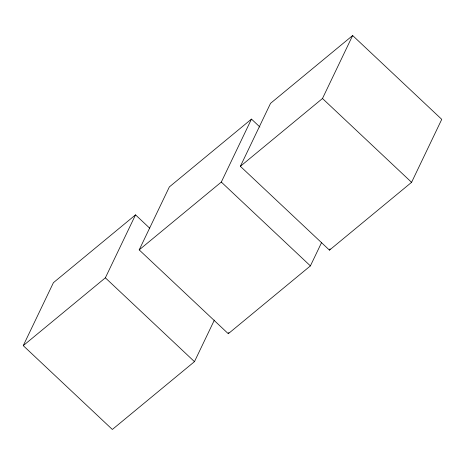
<?xml version="1.0" encoding="UTF-8"?>
<svg xmlns="http://www.w3.org/2000/svg" width="465" height="465" viewBox="0 0 465 465"><rect width="100%" height="100%" fill="white"/><g stroke="black" fill="none" stroke-linecap="round" stroke-linejoin="round"><path stroke-width="0.7" d="M214.365 320.106L194.463 361.648L112.35 429.468L23.25 345.646L53.417 282.679L135.53 214.859L149.765 228.251M23.25 345.646L105.363 277.826L135.53 214.859M321.6 242.521L310.399 265.893L228.286 333.713L139.192 249.885L169.359 186.918L251.472 119.098L259.906 127.032M139.192 249.885L221.305 182.065L251.472 119.098M240.37 166.319L270.537 103.352L352.65 35.532L441.75 119.354L411.583 182.321L329.47 250.141L240.37 166.319L322.483 98.499L352.65 35.532M228.286 333.713L228.908 332.411M329.47 250.141L330.092 248.845M322.483 98.499L411.583 182.321M221.305 182.065L310.399 265.893M105.363 277.826L194.463 361.648"/></g></svg>
